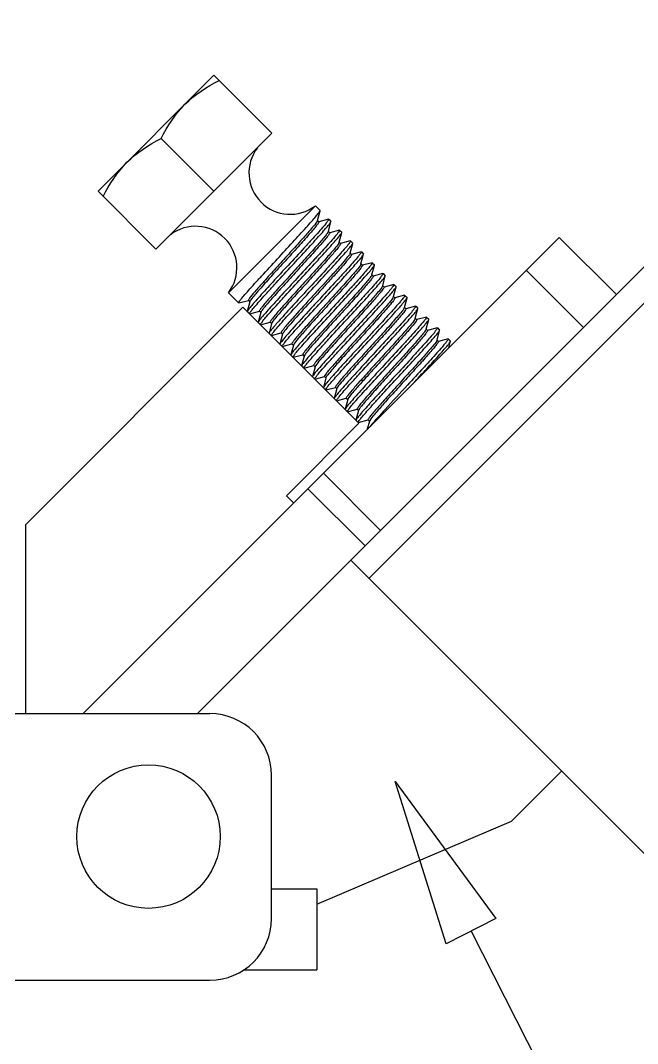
# Model space of a CAD drawing. Extents: x 1680110 to 2699828, y 269661 to 891349.
# Drawn here: x 2394545.8 to 2394820.1, y 722987 to 723441.4 of the extents above; entities that cross this region are included whole.
import ezdxf

# ---------------------------------------------------------------- set-up
doc = ezdxf.new("R2010")
doc.units = 0
doc.header["$LTSCALE"] = 1000
doc.header["$MEASUREMENT"] = 0
doc.layers.add('02___PRT_ALL_AXES', color=7, linetype='Continuous')
doc.layers.add('03___PRT_ALL_CURVES', color=7, linetype='Continuous')

msp = doc.modelspace()

# ---------------------------------------------------------------- linework, layer by layer
at = {"color": 7, "linetype": 'Continuous'}
for p, q in [((2394624.544248931, 723133.5321113635), (2396032.17606795, 724541.1639303823)), ((2396040.225260879, 724533.1147375114), (2394700.710774311, 723193.6002509433)), ((2394606.059678289, 723339.7810066149), (2394657.574512879, 723391.2958411758)), ((2394677.849846376, 723352.5651546798), (2394679.004631317, 723356.8955905843)), ((2394679.004631317, 723356.8955905843), (2394678.997630238, 723356.994014215)), ((2394677.827344782, 723352.4808547581), (2394677.5879003, 723352.02580284)), ((2394677.827391762, 723352.4809021174), (2394677.849846376, 723352.5651546798)), ((2394678.462906959, 723351.952094096), (2394677.849846376, 723352.5651546798)), ((2394682.762468022, 723353.137753851), (2394678.453176562, 723351.9886040336)), ((2394682.679362116, 723347.7356389107), (2394683.834147057, 723352.0660748733)), ((2394682.762468022, 723353.137753851), (2394682.861242852, 723353.1304015995)), ((2394683.834147057, 723352.0660748733), (2394683.827091444, 723352.1645535622)), ((2394682.65689193, 723347.6513711256), (2394682.6353251, 723347.5875260797)), ((2394682.656907503, 723347.6513863483), (2394682.679362116, 723347.7356389107)), ((2394683.29242273, 723347.1225783268), (2394682.679362116, 723347.7356389107)), ((2394687.591983762, 723348.3082381401), (2394683.282692302, 723347.1590882645)), ((2394687.508877886, 723342.9061231413), (2394688.663662827, 723347.2365591042)), ((2394687.591983762, 723348.3082381401), (2394687.69070403, 723348.3009409469)), ((2394688.663662827, 723347.2365591042), (2394688.656536349, 723347.3351090653)), ((2394687.486358065, 723342.8218052557), (2394687.316638919, 723342.4771480421)), ((2394687.486423213, 723342.8218706374), (2394687.508877886, 723342.9061231413)), ((2394688.12193844, 723342.2930626159), (2394687.508877886, 723342.9061231413)), ((2394692.421499502, 723343.4787224291), (2394688.112208042, 723342.3295725535)), ((2394692.338393596, 723338.0766074306), (2394693.493178567, 723342.4070433932)), ((2394692.421499502, 723343.4787224291), (2394692.520148936, 723343.47149645)), ((2394693.493178567, 723342.4070433932), (2394693.485980437, 723342.505665035)), ((2394692.315938982, 723337.9923548682), (2394692.338393596, 723338.0766074306)), ((2394692.95145418, 723337.4635468468), (2394692.338393596, 723338.0766074306)), ((2394697.251015242, 723338.64920666), (2394692.941723783, 723337.5000567844)), ((2394697.167909336, 723333.2470917196), (2394698.322694307, 723337.5775276239)), ((2394697.251015242, 723338.64920666), (2394697.349593024, 723338.6420524197)), ((2394698.322694307, 723337.5775276239), (2394698.315461242, 723337.6761841436)), ((2394697.14538867, 723333.1627731922), (2394697.034026452, 723332.9171422163)), ((2394697.145454722, 723333.1628390988), (2394697.167909336, 723333.2470917196)), ((2394697.780969921, 723332.6340310776), (2394697.167909336, 723333.2470917196)), ((2394702.080530982, 723333.8196908908), (2394697.771239552, 723332.670541015)), ((2394701.997425077, 723328.4175759503), (2394703.152210047, 723332.7480118547)), ((2394702.080530982, 723333.8196908908), (2394702.179073798, 723333.8125715284)), ((2394703.152210047, 723332.7480118547), (2394703.144905505, 723332.8467393552)), ((2394701.974970463, 723328.3333233295), (2394701.997425077, 723328.4175759503)), ((2394702.610485689, 723327.8045153085), (2394701.997425077, 723328.4175759503)), ((2394706.910046722, 723328.9901751215), (2394702.600755262, 723327.8410253043)), ((2394706.826940846, 723323.5880601809), (2394707.981725787, 723327.9184960856)), ((2394706.910046722, 723328.9901751215), (2394707.00851812, 723328.9831267982)), ((2394707.981725787, 723327.9184960856), (2394707.974369453, 723328.01727497)), ((2394706.804436977, 723323.5037588014), (2394706.740007901, 723323.3457303054)), ((2394706.804486203, 723323.5038076187), (2394706.826940846, 723323.5880601809)), ((2394707.440001429, 723322.9749995975), (2394706.826940846, 723323.5880601809)), ((2394711.739562462, 723324.1606594105), (2394707.430271002, 723323.0115095349)), ((2394711.656456586, 723318.7585444702), (2394712.811241527, 723323.0889803746)), ((2394711.739562462, 723324.1606594105), (2394711.837982039, 723324.1536623545)), ((2394712.811241527, 723323.0889803746), (2394712.804057571, 723323.187587902)), ((2394711.634001943, 723318.6742918494), (2394711.656456586, 723318.7585444702)), ((2394712.269517169, 723318.1454838866), (2394711.656456586, 723318.7585444702)), ((2394716.569078231, 723319.3311436411), (2394712.259786772, 723318.181993824)), ((2394716.485972296, 723313.9290287008), (2394717.640757267, 723318.2594646637)), ((2394716.569078231, 723319.3311436411), (2394716.667670186, 723319.3239752867)), ((2394717.640757267, 723318.2594646637), (2394717.633604194, 723318.3580412208)), ((2394644.695804239, 723314.0235893347), (2394548.105489379, 723217.4332744749)), ((2394642.874686794, 723315.93613035), (2394642.775902632, 723315.94349205)), ((2394642.874686794, 723315.93613035), (2394647.1839784, 723317.0852799923)), ((2394696.210638829, 723262.5087547156), (2394644.695804239, 723314.0235893347)), ((2394647.787308615, 723316.5087294045), (2394646.632523527, 723312.1782936167)), ((2394647.174247885, 723317.1217901048), (2394647.787308615, 723316.5087294045)), ((2394647.809763082, 723316.5929820833), (2394647.787308615, 723316.5087294045)), ((2394647.863835854, 723316.730002322), (2394647.809805747, 723316.5930243686)), ((2394716.463495257, 723313.8447540919), (2394716.434536223, 723313.7628652409)), ((2394716.463517711, 723313.8447761384), (2394716.485972296, 723313.9290287008)), ((2394717.09903291, 723313.3159681174), (2394716.485972296, 723313.9290287008)), ((2394721.398593972, 723314.501627872), (2394717.089302512, 723313.3524781133)), ((2394721.315488066, 723309.0995129899), (2394722.470273037, 723313.4299488945)), ((2394721.398593972, 723314.501627872), (2394721.497216809, 723314.4944286637)), ((2394722.470273037, 723313.4299488945), (2394722.463239674, 723313.5284051283)), ((2394647.704202535, 723311.1066145806), (2394652.01349414, 723312.2557642229)), ((2394652.616824355, 723311.6792136354), (2394651.462039268, 723307.3487778474)), ((2394652.003763625, 723312.2922743356), (2394652.616824355, 723311.6792136354)), ((2394652.639278823, 723311.7634663142), (2394652.616824355, 723311.6792136354)), ((2394721.292971599, 723309.0151983122), (2394721.106087187, 723308.6427243475)), ((2394721.293033423, 723309.0152604277), (2394721.315488066, 723309.0995129899)), ((2394721.92854865, 723308.4864524065), (2394721.315488066, 723309.0995129899)), ((2394726.228109712, 723309.6721121611), (2394721.918818252, 723308.5229623439)), ((2394726.228109712, 723309.6721121611), (2394726.326852259, 723309.6647925714)), ((2394652.533718304, 723306.2770988697), (2394656.84300988, 723307.4262484538)), ((2394657.446340095, 723306.8496979245), (2394656.291555008, 723302.5192621364)), ((2394656.833279366, 723307.4627586247), (2394657.446340095, 723306.8496979245)), ((2394657.468794563, 723306.9339506032), (2394657.446340095, 723306.8496979245)), ((2394657.566821909, 723307.1555949885), (2394657.468857758, 723306.9340135937)), ((2394726.122549192, 723304.1857446583), (2394726.145003806, 723304.2699972207)), ((2394726.145003806, 723304.2699972207), (2394727.299788748, 723308.6004331836)), ((2394726.75806439, 723303.6569366371), (2394726.145003806, 723304.2699972207)), ((2394731.057625451, 723304.8425964501), (2394726.748333963, 723303.6934466329)), ((2394727.299788748, 723308.6004331836), (2394727.292528444, 723308.6991167658)), ((2394731.057625451, 723304.8425964501), (2394731.156141031, 723304.8355042089)), ((2394657.363234044, 723301.4475831005), (2394661.672525649, 723302.5967327429)), ((2394662.275855835, 723302.0201822135), (2394661.121070747, 723297.6897464257)), ((2394661.662795105, 723302.6332429138), (2394662.275855835, 723302.0201822135)), ((2394662.298310332, 723302.1044348923), (2394662.275855835, 723302.0201822135)), ((2394730.974519575, 723299.4404814516), (2394732.129304517, 723303.7709174145)), ((2394735.887141191, 723300.0130807394), (2394731.577849732, 723298.8639308636)), ((2394732.129304517, 723303.7709174145), (2394732.122101809, 723303.8695436055)), ((2394735.887141191, 723300.0130807394), (2394735.985714396, 723300.0059310484)), ((2394662.192749783, 723296.6180673314), (2394666.50204136, 723297.7672169737)), ((2394667.105371575, 723297.1906664441), (2394665.950586488, 723292.8602306563)), ((2394666.492310845, 723297.8037271446), (2394667.105371575, 723297.1906664441)), ((2394667.127826072, 723297.2749191232), (2394667.105371575, 723297.1906664441)), ((2394667.281227172, 723297.5926069224), (2394667.127893291, 723297.2749864294)), ((2394730.951997247, 723299.3561612912), (2394730.826453287, 723299.0856970886)), ((2394730.952064932, 723299.3562289474), (2394730.974519575, 723299.4404814516)), ((2394731.58758013, 723298.8274209262), (2394730.974519575, 723299.4404814516)), ((2394736.186280534, 723296.0450421008), (2394736.958820228, 723298.9414016451)), ((2394736.958820228, 723298.9414016451), (2394736.951827313, 723299.0398170522)), ((2394667.022265495, 723291.7885516204), (2394671.33155713, 723292.9377012628)), ((2394671.934887315, 723292.361150675), (2394670.780102257, 723288.030714887)), ((2394671.321826586, 723292.9742114337), (2394671.934887315, 723292.361150675)), ((2394671.957341784, 723292.445403354), (2394671.934887315, 723292.361150675)), ((2394671.972314053, 723292.4920018881), (2394671.95735129, 723292.4454125692)), ((2394671.851781264, 723286.9590358513), (2394676.16107287, 723288.1081855518)), ((2394676.764403055, 723287.5316349056), (2394675.609617968, 723283.2011991763)), ((2394676.151342355, 723288.1446956643), (2394676.764403055, 723287.5316349056)), ((2394676.786857552, 723287.6158875849), (2394676.764403055, 723287.5316349056)), ((2394677.006998627, 723288.0409849312), (2394676.786910598, 723287.6159410097)), ((2394676.681297003, 723282.1295200821), (2394680.990588609, 723283.2786697827)), ((2394681.593918825, 723282.7021191947), (2394680.439133737, 723278.3716834069)), ((2394680.980858095, 723283.3151798951), (2394681.593918825, 723282.7021191947)), ((2394681.616373292, 723282.7863718739), (2394681.593918825, 723282.7021191947)), ((2394681.660826978, 723282.9031214246), (2394681.616408899, 723282.7864071017)), ((2394681.510812744, 723277.3000043712), (2394685.820104349, 723278.4491540717)), ((2394686.423434535, 723277.8726034255), (2394685.268649448, 723273.5421676959)), ((2394685.810373835, 723278.4856641842), (2394686.423434535, 723277.8726034255)), ((2394686.445889061, 723277.9568561045), (2394686.423434535, 723277.8726034255)), ((2394686.340328484, 723272.4704886603), (2394690.64962009, 723273.6196383026)), ((2394691.252950275, 723273.0430877146), (2394690.098165217, 723268.7126519268)), ((2394690.639889546, 723273.6561484148), (2394691.252950275, 723273.0430877146)), ((2394691.275404773, 723273.1273403938), (2394691.252950275, 723273.0430877146)), ((2394691.36081449, 723273.3257156364), (2394691.275463942, 723273.127399243)), ((2394691.169844224, 723267.6409728909), (2394695.479135859, 723268.7901225334)), ((2394696.082466044, 723268.2135719454), (2394694.927680957, 723263.8831361576)), ((2394695.469405315, 723268.8266326457), (2394696.082466044, 723268.2135719454)), ((2394696.104920513, 723268.2978246245), (2394696.082466044, 723268.2135719454)), ((2394695.999359993, 723262.8114571802), (2394700.308651569, 723263.9606068225)), ((2394700.911981785, 723263.3840562345), (2394699.961817049, 723259.8205785872)), ((2394700.298921055, 723263.9971169347), (2394700.911981785, 723263.3840562345)), ((2394700.934436282, 723263.4683089135), (2394700.911981785, 723263.3840562345)), ((2394701.072233809, 723263.759741538), (2394700.934504288, 723263.4683769199)), ((2394664.013867198, 723230.3119831153), (2394696.210638829, 723262.5087547156)), ((2394573.673349767, 723133.5321113635), (2394673.578120262, 723233.4368818584)), ((2394548.105489379, 723217.4332744749), (2394548.105489379, 723133.5321113635)), ((2394692.661581411, 723201.6494438727), (2394837.547053701, 723056.7639715541)), ((2394543.552178241, 723133.5321113635), (2394630.065089306, 723133.5321113635)), ((2394657.384955986, 723042.4658891901), (2394657.384955986, 723106.2122447116)), ((2394764.093628515, 723085.6962801227), (2394786.354186838, 723107.9568384162)), ((2394677.484506297, 723048.9328888459), (2394764.093628515, 723085.6962801227)), ((2394657.384955986, 723055.6643052853), (2394677.484506297, 723055.6643052853)), ((2394677.484506297, 723055.6643052853), (2394677.484506297, 723019.6931475326)), ((2394644.880927401, 723019.6931475326), (2394677.484506297, 723019.6931475326)), ((2394543.552178241, 723015.1460225384), (2394630.065089306, 723015.1460225384))]:
    msp.add_line(p, q, dxfattribs=at)
at = {"color": 4}
msp.add_lwpolyline([(2394735.037072816, 723031.317754908), (2394712.390244192, 723103.3347322957), (2394757.169777448, 723042.5554818879)], close=True, dxfattribs=at)
at = {"color": 4, "extrusion": (0.8916485052280055, 0.4527283325844137, 0), "elevation": 2462611.090231812}
msp.add_lwpolyline([(-439474.6066062526, 0), (-439870.2740148611, 0)], dxfattribs=at)
at = {"color": 7, "linetype": 'Continuous'}
for centre, start, end in [((2394630.065089306, 723106.2122447116), 0, 90), ((2394630.065089306, 723042.4658891901), 270, 0)]:
    msp.add_arc(centre, 27.31986665728565, start, end, dxfattribs=at)
for points, knots in [([(2394660.886771115, 723336.4687484081), (2394663.154432441, 723338.9243420602), (2394667.371188668, 723343.4947757993), (2394672.342733192, 723348.9222189069), (2394675.580075516, 723352.578819026), (2394677.306059173, 723354.5452725079), (2394678.356377527, 723355.9174931494), (2394678.931278965, 723356.6204360537), (2394679.004618661, 723356.8955781611)], [0, 0, 0, 0, 0.3669871335, 0.6829240828, 0.8075804174, 0.9039532182, 0.9687361233, 1, 1, 1, 1]), ([(2394677.5879003, 723352.02580284), (2394676.978970888, 723351.0882579202), (2394674.955098684, 723348.7385900442), (2394671.247777549, 723344.4791019836), (2394666.293567868, 723339.0280573426), (2394660.838125513, 723333.039497671), (2394656.300602544, 723328.0530331647), (2394652.999500386, 723324.3683664333), (2394650.938171728, 723322.0395041953), (2394649.336221545, 723320.1555063608), (2394648.05187188, 723318.6422907929), (2394647.539455189, 723317.8307983335), (2394647.071598831, 723317.224769684), (2394647.174300261, 723317.12184283)], [0, 0, 0, 0, 0.0723626642, 0.1999164862, 0.3660358513, 0.5488960794, 0.7244449653, 0.8021404076, 0.869602378, 0.9246059312, 0.9653562701999999, 0.9905883683, 1, 1, 1, 1]), ([(2394678.462896666, 723351.9520840643), (2394678.571346223, 723351.8438680081), (2394678.065306834, 723351.2063081043), (2394677.52708013, 723350.350965821), (2394676.162087334, 723348.7556071659), (2394674.470722535, 723346.7718588798), (2394672.299157318, 723344.3258039427), (2394668.847319104, 723340.4796330503), (2394664.145595348, 723335.3220667609), (2394658.584471217, 723329.198589327), (2394653.621480047, 723323.7761602474), (2394650.191344558, 723319.6837287096), (2394648.270360013, 723317.5690062626), (2394647.863835854, 723316.730002322)], [0, 0, 0, 0, 0.0098392154, 0.0363326286, 0.0790826465, 0.1366725292, 0.2071072328, 0.2879235457, 0.4690922263, 0.6549458641, 0.8195908276999999, 0.9401254159, 1, 1, 1, 1]), ([(2394682.861187181, 723353.1303458998), (2394682.994196075, 723352.9957774421), (2394682.271541026, 723352.2278126816), (2394681.614575386, 723351.1571431819), (2394679.822199862, 723349.1701217331), (2394677.66425659, 723346.6880218203), (2394674.895249293, 723343.6392643547), (2394670.556426872, 723338.8884900215), (2394667.1163325, 723335.1671625257), (2394664.75038373, 723332.6051357926)], [0, 0, 0, 0, 0.0207082042, 0.0779825821, 0.1704305302, 0.2946270833, 0.445850524, 0.618321425, 1, 1, 1, 1]), ([(2394665.716286855, 723331.639232639), (2394667.98393293, 723334.0948098435), (2394672.200700968, 723338.6652571722), (2394677.172257069, 723344.0927101367), (2394680.409613273, 723347.7493300859), (2394682.135582408, 723349.7157629214), (2394683.185884577, 723351.0879739972), (2394683.760793072, 723351.790910661), (2394683.834131776, 723352.0660598257)], [0, 0, 0, 0, 0.3669847154999999, 0.682926168, 0.8075821445999999, 0.9039535753, 0.9687353968000001, 1, 1, 1, 1]), ([(2394682.6353251, 723347.5875260797), (2394682.522927742, 723347.3042116221), (2394681.991112254, 723346.5947324825), (2394680.324907531, 723344.4648694997), (2394677.015228747, 723340.7343525353), (2394672.130977585, 723335.2932341164), (2394666.515637583, 723329.142769129), (2394661.771093049, 723323.9315117137), (2394658.272550063, 723320.0363569378), (2394656.067043602, 723317.5540808851), (2394654.347899757, 723315.5393924627), (2394652.957827576, 723313.918560996), (2394652.411511197, 723313.0494670544), (2394651.893598807, 723312.4022146349), (2394652.00380037, 723312.2923107299)], [0, 0, 0, 0, 0.0195404643, 0.0559649151, 0.1742151122, 0.3383443345, 0.5251283266, 0.708089871, 0.7899086075, 0.8613006831000001, 0.9197249633, 0.9631208594, 0.9900220197, 1, 1, 1, 1]), ([(2394683.292355481, 723347.1225110206), (2394683.404175166, 723347.0106247293), (2394682.874297913, 723346.3537348516), (2394682.319073626, 723345.4697899551), (2394680.902970586, 723343.8225566864), (2394679.154712887, 723341.7754194508), (2394676.913695613, 723339.2554629494), (2394673.367575177, 723335.3091387595), (2394668.571554676, 723330.0460109881), (2394662.933030364, 723323.8561647553), (2394658.569738077, 723319.0259819303), (2394655.705302892, 723315.7404315535), (2394654.169729209, 723313.9500741691), (2394653.217872484, 723312.6870799952), (2394652.708832627, 723312.0241124867), (2394652.639298799, 723311.763486611)], [0, 0, 0, 0, 0.0101268519, 0.0374649746, 0.0815529145, 0.140870928, 0.2132878982, 0.2961789243, 0.4810548277, 0.6688265553, 0.8323982936, 0.897509325, 0.9482185451, 0.9827312673999999, 1, 1, 1, 1]), ([(2394687.690650109, 723348.3008869968), (2394687.823815516, 723348.1666070696), (2394687.101104884, 723347.398213275), (2394686.444529813, 723346.3282455341), (2394684.652108067, 723344.3410167422), (2394682.494254789, 723341.8590579743), (2394679.725152074, 723338.8101687541), (2394675.386175997, 723334.0592302962), (2394671.945934939, 723330.3377406585), (2394669.57989947, 723327.7756200817)], [0, 0, 0, 0, 0.0206977886, 0.0779634917, 0.17040565, 0.2946009905, 0.445828335, 0.6183079471, 1, 1, 1, 1]), ([(2394670.545802595, 723326.8097168698), (2394672.8134382, 723329.265282701), (2394677.030219361, 723333.8357439691), (2394682.001781937, 723339.2632048659), (2394685.23914759, 723342.9198339721), (2394686.965097944, 723344.8862504181), (2394688.015401192, 723346.258453154), (2394688.590305604, 723346.9613944835), (2394688.663651045, 723347.236547556)], [0, 0, 0, 0, 0.3669829526, 0.6829281287000001, 0.807583175, 0.9039530694, 0.9687347953000001, 1, 1, 1, 1]), ([(2394687.316638919, 723342.4771480421), (2394686.762028378, 723341.5703271672), (2394684.779248597, 723339.286018787), (2394681.143578173, 723335.0770207199), (2394676.188326323, 723329.6302433221), (2394670.69720664, 723323.5990794012), (2394666.109023517, 723318.5592944205), (2394662.761561867, 723314.8250150105), (2394660.66660429, 723312.4603746892), (2394659.037364784, 723310.5459376657), (2394657.728626178, 723309.0078267555), (2394657.208135268, 723308.1828172773), (2394656.728960397, 723307.5674152041), (2394656.833305495, 723307.4627851038)], [0, 0, 0, 0, 0.0686126662, 0.1940781698, 0.3597716408, 0.543535573, 0.7207642719, 0.7993899783, 0.8677370981, 0.9235102092, 0.9648551451999999, 0.990461914, 1, 1, 1, 1]), ([(2394688.121937857, 723342.2930619745), (2394688.228527626, 723342.1864031199), (2394687.734524896, 723341.5587556155), (2394687.204090354, 723340.7168159185), (2394685.864127397, 723339.1469038292), (2394684.200306157, 723337.1938849541), (2394682.062699799, 723334.7839032214), (2394678.656910384, 723330.9871435554), (2394674.005289698, 723325.8811334285), (2394668.472889495, 723319.7978466072), (2394663.515334387, 723314.3618901854), (2394659.98461963, 723310.2179785396), (2394658.044352704, 723308.0241126854), (2394657.566821909, 723307.1555949885)], [0, 0, 0, 0, 0.0097035965, 0.0357983509, 0.0779166993, 0.1346899966, 0.2041867682, 0.2840194706, 0.46342179, 0.6483437639999999, 0.8134673601000001, 0.9362182245, 1, 1, 1, 1]), ([(2394692.520095131, 723343.4714425581), (2394692.653499172, 723343.3375802336), (2394691.930633981, 723342.5685320396), (2394691.274639849, 723341.4995612369), (2394689.482111165, 723339.5120068786), (2394687.324396962, 723337.0302595946), (2394684.55517999, 723333.9812084078), (2394680.216009955, 723329.2300635397), (2394676.77557316, 723325.508357519), (2394674.409415181, 723322.9461043125)], [0, 0, 0, 0, 0.020683759, 0.0779389633, 0.1703741528, 0.2945675455, 0.4457987851, 0.6182888154999999, 1, 1, 1, 1]), ([(2394675.375318364, 723321.9802011589), (2394677.642956798, 723324.4357700229), (2394681.859752015, 723329.0062456972), (2394686.83131669, 723334.4337117265), (2394690.068675724, 723338.0903298678), (2394691.794607327, 723340.0567330157), (2394692.844917982, 723341.4289287527), (2394693.41981764, 723342.1318819805), (2394693.493169818, 723342.4070347613)], [0, 0, 0, 0, 0.3669833581, 0.6829302098000001, 0.8075837038, 0.9039518756999999, 0.9687346393, 1, 1, 1, 1]), ([(2394642.775957427, 723315.9435468747), (2394642.642979679, 723316.0781685826), (2394643.365619446, 723316.8460541388), (2394644.022663796, 723317.9168578426), (2394645.815034479, 723319.903847038), (2394647.972992215, 723322.385969056), (2394650.74197417, 723325.4346944431), (2394655.080764455, 723330.1854341901), (2394658.52083471, 723333.9067350898), (2394660.886771115, 723336.4687484081)], [0, 0, 0, 0, 0.0207099604, 0.0779862511, 0.1704357414, 0.2946325999, 0.4458541655, 0.6183233538, 1, 1, 1, 1]), ([(2394692.315938953, 723337.9923548682), (2394692.195157936, 723337.539011912), (2394691.162738713, 723336.3898396397), (2394689.383017183, 723334.0950369001), (2394686.47493042, 723330.8650541182), (2394682.903830917, 723326.8667735439), (2394678.844727664, 723322.4118963892), (2394673.437636928, 723316.4767630508), (2394669.419854294, 723312.0585429277), (2394666.872954127, 723309.181867678)], [0, 0, 0, 0, 0.0365984526, 0.1152285669, 0.2303869233, 0.3735849125, 0.5341936855, 0.7002791144, 1, 1, 1, 1]), ([(2394692.951390315, 723337.4634831564), (2394693.017700761, 723337.3972560274), (2394692.787675924, 723337.0044074997), (2394692.457569615, 723336.4871890524), (2394691.707127124, 723335.5322278391), (2394690.227851547, 723333.741347577), (2394687.696157823, 723330.8493361715), (2394684.095954031, 723326.8344287819), (2394679.94424544, 723322.2658310933), (2394674.342445612, 723316.1201608928), (2394670.166633024, 723311.5307669558), (2394667.516889582, 723308.5379322807)], [0, 0, 0, 0, 0.007289601, 0.0258844284, 0.05601521070000001, 0.0971740222, 0.2091858105, 0.3530944908, 0.5174333083, 0.6890836404, 1, 1, 1, 1]), ([(2394697.349539219, 723338.6419985862), (2394697.48317927, 723338.5085603378), (2394696.760167947, 723337.7388465467), (2394696.10474933, 723336.6708846383), (2394694.312117005, 723334.6829958481), (2394692.154546805, 723332.2014714216), (2394689.385232984, 723329.152275299), (2394685.045866192, 723324.4009210465), (2394681.605226779, 723320.67899106), (2394679.238930951, 723318.1165885434)], [0, 0, 0, 0, 0.0206691476, 0.07791455530000001, 0.170342866, 0.2945336536, 0.4457681479, 0.6182672035, 1, 1, 1, 1]), ([(2394680.204834075, 723317.1506853895), (2394682.472478604, 723319.6062608443), (2394686.68928079, 723324.1767436343), (2394691.660845174, 723329.6042109465), (2394694.898196888, 723333.2608190563), (2394696.624119713, 723335.2272165467), (2394697.674435676, 723336.5994097756), (2394698.249331368, 723337.3023687776), (2394698.322686813, 723337.5775202753)], [0, 0, 0, 0, 0.3669843148, 0.6829312376000001, 0.8075837867, 0.9039513645, 0.9687346779000001, 1, 1, 1, 1]), ([(2394664.75038373, 723332.6051357926), (2394662.482718088, 723330.1495374748), (2394658.265970114, 723325.5791128925), (2394653.294434688, 723320.1516788835), (2394650.057099568, 723316.4950885628), (2394648.331107511, 723314.5286249325), (2394647.280779418, 723313.1563954258), (2394646.705876376, 723312.4534468057), (2394646.63253598, 723312.178305923)], [0, 0, 0, 0, 0.3669878251, 0.6829227161, 0.8075790258, 0.9039525465, 0.96873623, 1, 1, 1, 1]), ([(2394647.605685118, 723311.1138140222), (2394647.47203906, 723311.2472130184), (2394648.195019384, 723312.0169708447), (2394648.850435521, 723313.0848814857), (2394650.643137283, 723315.0728744431), (2394652.800727284, 723317.554408143), (2394655.569988, 723320.6035503743), (2394659.909317231, 723325.3548623419), (2394663.349950957, 723329.0767867288), (2394665.716286855, 723331.639232639)], [0, 0, 0, 0, 0.0206665693, 0.0779117897, 0.1703453136, 0.2945398409, 0.4457692487, 0.6182608335, 1, 1, 1, 1]), ([(2394697.034026452, 723332.9171422163), (2394696.539531087, 723332.0407519566), (2394694.591701125, 723329.8273037006), (2394691.037534377, 723325.669836367), (2394686.080707653, 723320.2310929738), (2394680.556473443, 723314.1584853418), (2394675.917986381, 723309.0661175146), (2394672.524284134, 723305.2823132041), (2394670.395549727, 723302.8817601867), (2394668.738916963, 723300.9367621935), (2394667.405479305, 723299.373489457), (2394666.877076872, 723298.5350428056), (2394666.386209951, 723297.9099836193), (2394666.49231417, 723297.803730644)], [0, 0, 0, 0, 0.0647935293, 0.1881152418, 0.3533601804, 0.538040184, 0.7169863456000001, 0.7965654379000001, 0.8658205326, 0.9223835102, 0.9643392034, 0.9903313026999999, 1, 1, 1, 1]), ([(2394697.780950907, 723332.6340117722), (2394697.885743703, 723332.5289469224), (2394697.403546872, 723331.9110472254), (2394696.880963925, 723331.082506499), (2394695.565788089, 723329.5378331074), (2394693.929383087, 723327.615402498), (2394691.825593831, 723325.2413697394), (2394688.46600894, 723321.4941107694), (2394683.864621328, 723316.4404804616), (2394678.36455778, 723310.3983548868), (2394673.409008214, 723304.953299457), (2394669.793598416, 723300.7577309811), (2394667.820727797, 723298.4914138557), (2394667.281227172, 723297.5926069224)], [0, 0, 0, 0, 0.0095718877, 0.035278543, 0.0767818813, 0.1327598707, 0.2013425539, 0.2802156914, 0.4578905221, 0.6418931811, 0.8074714087, 0.9323808734000001, 1, 1, 1, 1]), ([(2394702.179019907, 723333.8125176949), (2394702.312773806, 723333.6792867898), (2394701.589695236, 723332.9092488317), (2394700.934554623, 723331.8417792977), (2394699.141871788, 723329.8537258578), (2394696.984372335, 723327.3723113143), (2394694.215017104, 723324.3230506848), (2394689.875554427, 723319.5715943065), (2394686.43481455, 723315.8495533871), (2394684.06844669, 723313.2870728325)], [0, 0, 0, 0, 0.0206619176, 0.0779025402, 0.1703277323, 0.2945171377, 0.4457529416, 0.6182558867, 1, 1, 1, 1]), ([(2394685.034349845, 723312.3211696786), (2394687.302013679, 723314.7767660718), (2394691.518829338, 723319.347262393), (2394696.490390194, 723324.7747297054), (2394699.727724614, 723328.4313143103), (2394701.453630904, 723330.3977017107), (2394702.503961389, 723331.7698929566), (2394703.07884183, 723332.472859482), (2394703.152204973, 723332.7480068973)], [0, 0, 0, 0, 0.3669874043, 0.6829332139000001, 0.8075835334999999, 0.9039510251999999, 0.9687349017, 1, 1, 1, 1]), ([(2394669.57989947, 723327.7756200817), (2394667.312235403, 723325.320023397), (2394663.09550061, 723320.7496137458), (2394658.123983061, 723315.3221975255), (2394654.886654502, 723311.6656187533), (2394653.160654193, 723309.699142758), (2394652.110302419, 723308.3268957541), (2394651.535396695, 723307.6239317365), (2394651.462049329, 723307.3487877625)], [0, 0, 0, 0, 0.3669875324, 0.6829204251000001, 0.8075762343, 0.903950655, 0.9687357056, 1, 1, 1, 1]), ([(2394701.974957136, 723328.3333097401), (2394701.905431618, 723328.0726811232), (2394701.396373594, 723327.409717114), (2394700.444527572, 723326.1467177493), (2394698.90894581, 723324.3563597817), (2394696.044511617, 723321.0708066635), (2394691.68121688, 723316.2406237803), (2394686.042694989, 723310.0507788889), (2394681.246675275, 723304.787652109), (2394677.700558397, 723300.8413314188), (2394675.459536865, 723298.3213707763), (2394673.711292348, 723296.2742462556), (2394672.295157026, 723294.6269816665), (2394671.739990391, 723293.7430924114), (2394671.210047057, 723293.0861387269), (2394671.321894796, 723292.9742796149)], [0, 0, 0, 0, 0.0172687675, 0.05178154240000001, 0.1024908239, 0.1676019116, 0.3311736633, 0.5189452957999999, 0.7038210787000001, 0.7867120590000001, 0.8591290012999999, 0.9184470075, 0.9625349601000001, 0.9898731117, 1, 1, 1, 1]), ([(2394702.610441888, 723327.8044719149), (2394702.721088524, 723327.694107831), (2394702.20008331, 723327.044344431), (2394701.65160715, 723326.1715978107), (2394700.254952016, 723324.5440868638), (2394698.528503777, 723322.5212580527), (2394696.314069838, 723320.0294894783), (2394692.803444729, 723316.1214602427), (2394688.046624172, 723310.8968278281), (2394682.42218426, 723304.737223123), (2394677.544266071, 723299.2987749095), (2394674.242118829, 723295.5808707618), (2394672.599412872, 723293.4674847007), (2394672.074667579, 723292.7697633423), (2394671.972314053, 723292.4920018881)], [0, 0, 0, 0, 0.0100151238, 0.0370252942, 0.08059383349999999, 0.1392411024, 0.210888961, 0.2929754231, 0.4764154786, 0.6634474748, 0.8274393805, 0.945082746, 0.9810295283, 1, 1, 1, 1]), ([(2394707.008464112, 723328.9830728483), (2394707.142449181, 723328.8502667777), (2394706.4192418, 723328.0795717956), (2394705.764666378, 723327.0131064903), (2394703.97187684, 723325.0247137777), (2394701.814520894, 723322.5435217416), (2394699.045088412, 723319.4941377561), (2394694.705431574, 723314.7424742095), (2394691.264483945, 723311.020203959), (2394688.89796243, 723308.4575571215)], [0, 0, 0, 0, 0.0206470686, 0.0778773054, 0.1702970241, 0.2944836264, 0.4457214738, 0.6182317244, 1, 1, 1, 1]), ([(2394689.863865584, 723307.4916539679), (2394692.131491304, 723309.947209009), (2394696.348210932, 723314.517602446), (2394701.319706756, 723319.9449930035), (2394704.557049021, 723323.6015851905), (2394706.283053617, 723325.5680639269), (2394707.33342872, 723326.9403362435), (2394707.908363053, 723327.6433277321), (2394707.981717534, 723327.918488095)], [0, 0, 0, 0, 0.366981291, 0.6829179208, 0.8075725012999999, 0.9039464284000001, 0.9687337807999999, 1, 1, 1, 1]), ([(2394652.435320015, 723306.2841757138), (2394652.301271227, 723306.4168590698), (2394653.024514652, 723307.1877503714), (2394653.678963218, 723308.2539750889), (2394655.471883928, 723310.242568962), (2394657.629250664, 723312.7237524828), (2394660.398673755, 723315.773135127), (2394664.738301344, 723320.5247635038), (2394668.179250722, 723324.2470371374), (2394670.545802595, 723326.8097168698)], [0, 0, 0, 0, 0.0206425562, 0.0778708919, 0.1702957597, 0.2944881384, 0.445721839, 0.6182270797, 1, 1, 1, 1]), ([(2394674.409415181, 723322.9461043125), (2394672.141761058, 723320.4905184179), (2394667.925034839, 723315.9201196732), (2394662.953537966, 723310.4927212419), (2394659.716205353, 723306.8361477188), (2394657.990210148, 723304.8696637915), (2394656.939816322, 723303.4974020899), (2394656.364926812, 723302.7944143342), (2394656.29155944, 723302.5192664524)], [0, 0, 0, 0, 0.3669858245000001, 0.6829186454999999, 0.8075732534000001, 0.9039483274, 0.9687347411, 1, 1, 1, 1]), ([(2394706.740007901, 723323.3457303054), (2394706.313790376, 723322.4990887323), (2394704.389545822, 723320.3629402507), (2394700.931101674, 723316.2571029768), (2394695.970075364, 723310.8306688804), (2394690.416050153, 723304.7176343054), (2394685.727452642, 723299.5734862916), (2394682.287658321, 723295.7402487665), (2394680.124998095, 723293.3036505985), (2394678.440867645, 723291.3279721283), (2394677.082434443, 723289.7392795386), (2394676.546278778, 723288.8874823845), (2394676.043373856, 723288.2524955764), (2394676.151347487, 723288.144700622)], [0, 0, 0, 0, 0.06090466730000001, 0.1820253904, 0.3467981014, 0.5324065499, 0.7131088098999999, 0.7936651494, 0.8638518581, 0.9212257747, 0.9638087068000001, 0.9901966653000001, 1, 1, 1, 1]), ([(2394707.439955265, 723322.9749531129), (2394707.543078614, 723322.871574945), (2394707.07228819, 723322.2631130617), (2394706.557746685, 723321.4480783311), (2394705.267037273, 723319.9283660133), (2394703.657951545, 723318.0364094123), (2394701.587829235, 723315.6981895568), (2394698.274575287, 723312.0005210435), (2394693.723744129, 723307.0000233478), (2394688.258738096, 723301.0001871872), (2394683.304231428, 723295.5499192518), (2394679.614883496, 723291.3035107777), (2394677.602171628, 723288.9704753158), (2394677.006998627, 723288.0409849312)], [0, 0, 0, 0, 0.009444355500000001, 0.0347735622, 0.0756780679, 0.1308812352, 0.1985728703, 0.2765097601, 0.4524950141, 0.6355907335000001, 0.8016006867000001, 0.9286128365999999, 1, 1, 1, 1]), ([(2394711.837926368, 723324.153606713), (2394711.972053457, 723324.0210697509), (2394711.248779179, 723323.2499405441), (2394710.594511739, 723322.1840717804), (2394708.801568398, 723320.1953617248), (2394706.644214552, 723317.714218973), (2394703.874730221, 723314.664756133), (2394699.535032409, 723309.9130536839), (2394696.094050282, 723306.1907430144), (2394693.727478171, 723303.6280413524)], [0, 0, 0, 0, 0.0206373761, 0.077862796, 0.1702847792, 0.2944760481, 0.4457171523, 0.6182239722, 1, 1, 1, 1]), ([(2394694.693381324, 723302.6621381985), (2394696.961007044, 723305.117693298), (2394701.177737112, 723309.6880927426), (2394706.149227191, 723315.1154968895), (2394709.386602672, 723318.7720996332), (2394711.11255186, 723320.7385781948), (2394712.163020195, 723322.1108309145), (2394712.737797984, 723322.8138428165), (2394712.811245522, 723323.0889838159)], [0, 0, 0, 0, 0.3669811012, 0.6829184946, 0.807573813, 0.9039476623999999, 0.9687332067000001, 1, 1, 1, 1]), ([(2394663.466559596, 723308.995150307), (2394664.339450482, 723309.9638551879), (2394668.288426389, 723314.3111098532), (2394672.275502739, 723318.6234884791), (2394675.375318364, 723321.9802011589)], [0, 0, 0, 0, 0.222025996, 1, 1, 1, 1]), ([(2394679.238930951, 723318.1165885434), (2394678.162194785, 723316.9506179241), (2394674.178434204, 723312.6353403442), (2394670.199227647, 723308.3155186556), (2394667.330172212, 723305.1315377501)], [0, 0, 0, 0, 0.2702337096, 1, 1, 1, 1]), ([(2394711.374385808, 723318.1884163269), (2394710.751960199, 723317.242846851), (2394708.716790888, 723314.8768237175), (2394704.99195285, 723310.6044074807), (2394700.038103322, 723305.1528055507), (2394694.592363923, 723299.1756123623), (2394690.0681809, 723294.2032272967), (2394686.77923695, 723290.5315679463), (2394684.726692084, 723288.2120541108), (2394683.131868205, 723286.3360046609), (2394681.853859885, 723284.8292703284), (2394681.343572325, 723284.0213190324), (2394680.87863157, 723283.417711135), (2394680.980915895, 723283.3152379862)], [0, 0, 0, 0, 0.0733334469, 0.2014252742, 0.3676525701, 0.5502781527, 0.7253931842, 0.802848714, 0.8700825297, 0.9248878429, 0.9654851115, 0.9906208157999999, 1, 1, 1, 1]), ([(2394712.269458583, 723318.1454260871), (2394712.378570501, 723318.0369792995), (2394711.869006134, 723317.396364833), (2394711.328994063, 723316.5378840577), (2394709.957235379, 723314.935576814), (2394708.258673588, 723312.9438319092), (2394706.078159169, 723310.488265028), (2394702.614300919, 723306.6291849148), (2394697.899444209, 723301.4582708052), (2394692.331608579, 723295.324438757), (2394687.366146468, 723289.9063946775), (2394683.96606097, 723285.8273187166), (2394682.046716244, 723283.7345488567), (2394681.660826978, 723282.9031214246)], [0, 0, 0, 0, 0.009875164399999999, 0.0364764867, 0.079395434, 0.1372034953, 0.2078882451, 0.288966386, 0.4706039106, 0.6567027215, 0.8212171722, 0.9411606909, 1, 1, 1, 1]), ([(2394716.667667999, 723319.323973187), (2394716.53056182, 723318.773947757), (2394715.742770482, 723317.8709284053), (2394714.324055882, 723316.1231951006), (2394712.425757237, 723313.9698037817), (2394710.144447895, 723311.4200609743), (2394707.069414725, 723308.0389133652), (2394703.206968945, 723303.8331318279), (2394700.106592065, 723300.4770000589), (2394698.556993911, 723298.7985255832)], [0, 0, 0, 0, 0.0620639103, 0.1246514972, 0.2496640288, 0.3747107037, 0.4997705253, 0.7498846773000001, 1, 1, 1, 1]), ([(2394699.522897094, 723297.8326224876), (2394701.790618815, 723300.2882815211), (2394706.007489037, 723304.8588381498), (2394710.979101042, 723310.2863600536), (2394714.216408955, 723313.9429261114), (2394715.942271793, 723315.909259212), (2394716.992540601, 723317.2813988992), (2394717.567398295, 723317.9843173653), (2394717.640749189, 723318.2594567316)], [0, 0, 0, 0, 0.3669968258, 0.6829422863, 0.807591745, 0.9039572429, 0.9687360979999999, 1, 1, 1, 1]), ([(2394662.094182909, 723296.625316757), (2394661.960675254, 723296.7589841033), (2394662.683578502, 723297.528299131), (2394663.339280283, 723298.5967754598), (2394665.131779484, 723300.5843973581), (2394667.289351988, 723303.0659635447), (2394670.058568727, 723306.1150349118), (2394674.397900174, 723310.8663576108), (2394677.83852734, 723314.5882710915), (2394680.204834075, 723317.1506853895)], [0, 0, 0, 0, 0.0206766425, 0.0779245153, 0.170352938, 0.2945401071, 0.445769097, 0.6182650950999999, 1, 1, 1, 1]), ([(2394716.434536223, 723313.7628652409), (2394716.088992159, 723312.9450433059), (2394714.167392409, 723310.8934404664), (2394710.827140409, 723306.8383277666), (2394705.855270697, 723301.4290602189), (2394700.276213693, 723295.2764358891), (2394695.537373777, 723290.0813927606), (2394692.051672209, 723286.1988036169), (2394689.854966863, 723283.7260635963), (2394688.143137827, 723281.7194912408), (2394686.759637926, 723280.105336746), (2394686.21546619, 723279.2398754205), (2394685.700651785, 723278.5951438376), (2394685.810403318, 723278.4856932296)], [0, 0, 0, 0, 0.0569457429, 0.1758063652, 0.3400818725, 0.5266309307, 0.7091287246, 0.7906868298999999, 0.8618295292, 0.9200362017, 0.9632635254999999, 0.9900582253, 1, 1, 1, 1]), ([(2394721.497163821, 723314.4943757053), (2394721.630661648, 723314.3606908033), (2394720.907764115, 723313.5914026047), (2394720.252037955, 723312.5228841074), (2394718.459542488, 723310.535275274), (2394716.301964063, 723308.0537000468), (2394713.532751494, 723305.0046348039), (2394709.193428766, 723300.2533214367), (2394705.752810262, 723296.5314175214), (2394703.38650968, 723293.9690098723)], [0, 0, 0, 0, 0.0206772486, 0.0779255978, 0.1703543241, 0.2945416173, 0.4457704104, 0.6182660636, 1, 1, 1, 1]), ([(2394704.352412805, 723293.0031067184), (2394706.620129976, 723295.4587607945), (2394710.836961937, 723300.0292768292), (2394715.80855318, 723305.4567730122), (2394719.045851789, 723309.1133305544), (2394720.771754609, 723311.0796970164), (2394721.822029307, 723312.4518646991), (2394722.396916397, 723313.1547895812), (2394722.470259943, 723313.4299360048)], [0, 0, 0, 0, 0.3669961788, 0.6829363765, 0.8075882161, 0.9039555387999999, 0.9687355501, 1, 1, 1, 1]), ([(2394657.264531069, 723301.4549529075), (2394657.217516507, 723301.5025244672), (2394657.35784916, 723301.7800831858), (2394657.591171918, 723302.1480462283), (2394658.099798896, 723302.8191363362), (2394659.138268453, 723304.0955396874), (2394660.959049454, 723306.1977337718), (2394662.551084437, 723307.9791868352), (2394663.466559596, 723308.995150307)], [0, 0, 0, 0, 0.020472525, 0.0712514225, 0.1536425733, 0.2670321138, 0.5813951239999999, 1, 1, 1, 1]), ([(2394666.872954127, 723309.181867678), (2394666.096628396, 723308.3050225466), (2394664.797854593, 723306.7919048469), (2394662.950225551, 723304.714109123), (2394662.259035121, 723303.5936186102), (2394661.521279576, 723302.7746455858), (2394661.66285865, 723302.6333063121)], [0, 0, 0, 0, 0.418312834, 0.732577375, 0.9285432397, 1, 1, 1, 1]), ([(2394684.06844669, 723313.2870728325), (2394681.800724181, 723310.8314129242), (2394677.583852531, 723306.260854779), (2394672.612239709, 723300.8333317668), (2394669.374932001, 723297.1767660591), (2394667.649070708, 723295.2104342419), (2394666.598802134, 723293.8382957212), (2394666.023945635, 723293.1353774881), (2394665.95059442, 723292.8602384136)], [0, 0, 0, 0, 0.3669969468, 0.6829425081, 0.80759189, 0.9039573093000001, 0.9687361201000001, 1, 1, 1, 1]), ([(2394666.923905408, 723291.795599302), (2394666.789764673, 723291.9281104847), (2394667.513047379, 723292.6992801686), (2394668.167286268, 723293.7650976069), (2394669.960253755, 723295.7538451066), (2394672.117611247, 723298.2349885583), (2394674.887102636, 723301.2844604973), (2394679.226797968, 723306.0361596218), (2394682.667778958, 723309.7584693579), (2394685.034349845, 723312.3211696786)], [0, 0, 0, 0, 0.020636452, 0.0778613783, 0.1702843331, 0.2944763846, 0.4457174704, 0.6182242207, 1, 1, 1, 1]), ([(2394717.098967936, 723313.3159029691), (2394717.20050355, 723313.2142585509), (2394716.740822515, 723312.6150257967), (2394716.234412184, 723311.8135048191), (2394714.967888745, 723310.3185173613), (2394713.385996425, 723308.4568915239), (2394711.349396796, 723306.1543510088), (2394708.082574486, 723302.5063544903), (2394703.58272243, 723297.5596893567), (2394698.154996508, 723291.6033759373), (2394693.201909047, 723286.1513741354), (2394689.446545587, 723281.8557063115), (2394687.390223519, 723279.4608732222), (2394686.744075355, 723278.5006682992)], [0, 0, 0, 0, 0.0093208866, 0.0342831424, 0.0746048839, 0.1290532592, 0.1958760954, 0.2728993095, 0.4472318977, 0.629433014, 0.7958527892, 0.924913375, 1, 1, 1, 1]), ([(2394726.326801488, 723309.6647417708), (2394726.459901077, 723309.5303397125), (2394725.737225352, 723308.7621445709), (2394725.080515754, 723307.6919143118), (2394723.288186337, 723305.7048526776), (2394721.130381089, 723303.2229270379), (2394718.361352679, 723300.1741263543), (2394714.022375406, 723295.4231824719), (2394710.582096233, 723291.7016529406), (2394708.21602542, 723289.1394941031)], [0, 0, 0, 0, 0.020702221, 0.0779698199, 0.1704098196, 0.2946011833, 0.4458217039, 0.6183021081, 1, 1, 1, 1]), ([(2394667.330172212, 723305.1315377501), (2394666.479091748, 723304.1870374179), (2394664.9839581, 723302.5022340498), (2394663.036602899, 723300.3050174613), (2394661.857011297, 723298.772102026), (2394661.202269797, 723297.9942492463), (2394661.12111385, 723297.689789294)], [0, 0, 0, 0, 0.3930378185, 0.6978747428000001, 0.9025923763, 1, 1, 1, 1]), ([(2394667.516889582, 723308.5379322807), (2394666.804650243, 723307.7334715223), (2394665.549635628, 723306.2949535295), (2394663.920786225, 723304.4060191214), (2394662.913690184, 723303.0740664888), (2394662.371215075, 723302.3779882446), (2394662.298310595, 723302.1044351256)], [0, 0, 0, 0, 0.3885069472, 0.6915431662, 0.8976342665000001, 1, 1, 1, 1]), ([(2394688.89796243, 723308.4575571215), (2394686.630346247, 723306.0020123455), (2394682.413641229, 723301.4316347726), (2394677.442156721, 723296.0042567549), (2394674.204806523, 723292.3476572775), (2394672.478787434, 723290.3811625601), (2394671.428400083, 723289.0088776452), (2394670.853465954, 723288.305882599), (2394670.780110131, 723288.0307226444)], [0, 0, 0, 0, 0.3669797414, 0.6829155339, 0.8075706491, 0.9039460355, 0.9687337773, 1, 1, 1, 1]), ([(2394671.753393677, 723286.9661084374), (2394671.619312229, 723287.0987361523), (2394672.342570322, 723287.8697041504), (2394672.99690982, 723288.9357495203), (2394674.789745845, 723290.924285419), (2394676.947041309, 723293.4053843694), (2394679.716501435, 723296.4548146063), (2394684.056239024, 723301.2065646478), (2394687.497275655, 723304.9289329418), (2394689.863865584, 723307.4916539679)], [0, 0, 0, 0, 0.0206408087, 0.0778664238, 0.1702842943, 0.2944696625, 0.4457079796, 0.6182209541, 1, 1, 1, 1]), ([(2394721.106087187, 723308.6427243475), (2394720.536759517, 723307.7278698182), (2394718.543660204, 723305.4259463747), (2394714.888395508, 723301.2035913889), (2394709.933409531, 723295.7553498165), (2394704.451407897, 723289.7352273376), (2394699.876454079, 723284.7093381342), (2394696.541123807, 723280.9880444082), (2394694.454987789, 723278.6327873673), (2394692.832906664, 723276.7263354729), (2394691.530584058, 723275.1947689052), (2394691.012196265, 723274.3732959824), (2394690.536017633, 723273.7603721693), (2394690.639922966, 723273.6561822433)], [0, 0, 0, 0, 0.0696014623, 0.1956192, 0.3614263617, 0.5449524157, 0.7217375653, 0.8001174266, 0.8682305487, 0.9238001711, 0.9649878132999999, 0.9904954302, 1, 1, 1, 1]), ([(2394721.928548504, 723308.4864522896), (2394721.707439536, 723307.5460609666), (2394720.19845295, 723306.1125682583), (2394718.453900422, 723303.8486514718), (2394716.480588726, 723301.683295845), (2394713.908863819, 723298.7744983404), (2394710.637676951, 723295.1785195635), (2394706.713397589, 723290.8668235072), (2394702.788767259, 723286.555688998), (2394698.861478505, 723282.2415324706), (2394695.031389941, 723277.8628331048), (2394692.38863994, 723274.9734645507), (2394691.36081449, 723273.3257156364)], [0, 0, 0, 0, 0.0621645142, 0.124589787, 0.1871672499, 0.2496854883, 0.3747584943, 0.4998258553, 0.6248945054999999, 0.7499622237000001, 0.8750297877, 1, 1, 1, 1]), ([(2394709.181928574, 723288.173590949), (2394711.449588734, 723290.6291833764), (2394715.666318686, 723295.1995871367), (2394720.637826407, 723300.6269946666), (2394723.875155812, 723304.2835700561), (2394725.601154925, 723306.250050484), (2394726.651525829, 723307.6223050703), (2394727.226425342, 723308.325280111), (2394727.299781603, 723308.6004261847)], [0, 0, 0, 0, 0.3669868468, 0.6829194598, 0.8075747817, 0.9039495292, 0.9687352444, 1, 1, 1, 1]), ([(2394731.156089501, 723304.83545265), (2394731.289917793, 723304.7023764793), (2394730.566816943, 723303.9321074986), (2394729.911838734, 723302.8649564737), (2394728.119036538, 723300.8766919), (2394725.961548575, 723298.395317192), (2394723.192215594, 723295.3460677022), (2394718.85275248, 723290.5946137151), (2394715.411975334, 723286.8725306855), (2394713.045541131, 723284.3099783922)], [0, 0, 0, 0, 0.0206557371, 0.07789336200000001, 0.1703230013, 0.2945166404, 0.4457477084000001, 0.6182454755, 1, 1, 1, 1]), ([(2394693.727478171, 723303.6280413524), (2394691.459801883, 723301.1724314862), (2394687.242980567, 723296.6019294492), (2394682.271422687, 723291.1744634784), (2394679.034097627, 723287.5178914133), (2394677.308198219, 723285.5515076288), (2394676.25785916, 723284.1793159165), (2394675.682989218, 723283.4763478744), (2394675.60962208, 723283.2012031423)], [0, 0, 0, 0, 0.3669893993, 0.6829340442, 0.8075832191, 0.9039511943, 0.9687350791, 1, 1, 1, 1]), ([(2394676.582876464, 723282.1366255048), (2394676.448901544, 723282.269450356), (2394677.172103442, 723283.0401164673), (2394677.82670371, 723284.1066260405), (2394679.619488467, 723286.0950036473), (2394681.776850245, 723288.5762048985), (2394684.546278556, 723291.6255826436), (2394688.885926938, 723296.377237208), (2394692.326865875, 723300.0994978936), (2394694.693381324, 723302.6621381985)], [0, 0, 0, 0, 0.0206477191, 0.0778784271, 0.1702983837, 0.2944850866, 0.445722783, 0.6182326787, 1, 1, 1, 1]), ([(2394726.122547501, 723304.1857430837), (2394726.05313105, 723303.925080697), (2394725.543847253, 723303.2621703462), (2394724.592154594, 723301.9991195395), (2394723.056492695, 723300.2087780193), (2394720.192100349, 723296.9232175522), (2394715.828791556, 723292.0930518166), (2394710.190295794, 723285.9032214477), (2394705.39427888, 723280.6400995089), (2394701.848175533, 723276.6937942745), (2394699.607125801, 723274.1738012037), (2394697.858943253, 723272.1267506382), (2394696.442630917, 723270.4792814476), (2394695.887765061, 723269.595740272), (2394695.357477614, 723268.9384021717), (2394695.469483266, 723268.8267097506)], [0, 0, 0, 0, 0.017269058, 0.05178208030000001, 0.1024914936, 0.1676025596, 0.3311738912, 0.5189449202, 0.7038203068000001, 0.7867112545, 0.8591282836, 0.9184465247, 0.9625347154999999, 0.9898734999, 1, 1, 1, 1]), ([(2394726.757997813, 723303.6568701474), (2394726.869896381, 723303.5450602609), (2394726.339832782, 723302.887990511), (2394725.784770374, 723302.004201632), (2394724.368575473, 723300.3568793603), (2394722.620353848, 723298.3097767695), (2394720.379323392, 723295.789807495), (2394716.833211734, 723291.843491704), (2394712.037192137, 723286.5803663239), (2394706.398678237, 723280.3905237073), (2394702.035373176, 723275.560344615), (2394699.170954935, 723272.2747848479), (2394697.635335378, 723270.4844334128), (2394696.683558675, 723269.2214091434), (2394696.174397738, 723268.5584696888), (2394696.104920921, 723268.2978253243)], [0, 0, 0, 0, 0.0101269589, 0.0374651778, 0.08155317570000001, 0.1408711958, 0.2132881156, 0.2961790373, 0.481054623, 0.6688260434000001, 0.8323977068, 0.8975088371, 0.9482182066, 0.9827310695999999, 1, 1, 1, 1]), ([(2394714.011444285, 723283.3440751799), (2394716.279108382, 723285.799671923), (2394720.495843641, 723290.3700821574), (2394725.467361802, 723295.7974987861), (2394728.704690361, 723299.4540779083), (2394730.430690583, 723301.4205533203), (2394731.481041044, 723302.7927999743), (2394732.055947469, 723303.4957632921), (2394732.129294193, 723303.7709072658)], [0, 0, 0, 0, 0.3669875395, 0.6829205184999999, 0.8075763212999999, 0.9039507054000001, 0.9687357275, 1, 1, 1, 1]), ([(2394735.985661553, 723300.0058781484), (2394736.11929723, 723299.872460955), (2394735.396324167, 723299.102731941), (2394734.740883066, 723298.0347786064), (2394732.948187517, 723296.04680128), (2394730.790591742, 723293.5652586564), (2394728.021334934, 723290.5161223158), (2394723.682012876, 723285.7648179305), (2394720.24138717, 723282.0429024089), (2394717.875056871, 723279.4804626228)], [0, 0, 0, 0, 0.020667173, 0.0779128265, 0.170346556, 0.2945410939, 0.4457704477, 0.6182617177, 1, 1, 1, 1]), ([(2394698.556993911, 723298.7985255832), (2394696.289330222, 723296.3429293649), (2394692.072515001, 723291.7724333934), (2394687.10095397, 723286.3449660812), (2394683.863619491, 723282.6883813015), (2394682.137712647, 723280.7219935511), (2394681.087382686, 723279.349802247), (2394680.51250175, 723278.6468359546), (2394680.439138899, 723278.3716884812)], [0, 0, 0, 0, 0.3669873813, 0.6829331567, 0.8075835478, 0.9039510331999999, 0.9687349005, 1, 1, 1, 1]), ([(2394681.412320932, 723277.3071804829), (2394681.278576394, 723277.4404283024), (2394682.00164957, 723278.2104397228), (2394682.656812958, 723279.2779497921), (2394684.449491565, 723281.2659895841), (2394686.606996442, 723283.7474126429), (2394689.376347736, 723286.7966674983), (2394693.715802627, 723291.5481155948), (2394697.156534629, 723295.2701478237), (2394699.522897094, 723297.8326224876)], [0, 0, 0, 0, 0.0206625088, 0.0779035349, 0.1703289815, 0.2945184793, 0.445754129, 0.6182567358, 1, 1, 1, 1]), ([(2394730.826453287, 723299.0856970886), (2394730.315544047, 723298.2013870233), (2394728.35939298, 723295.9687980555), (2394724.782730442, 723291.7977826742), (2394719.826461562, 723286.3565450986), (2394714.310618009, 723280.294686645), (2394709.685278511, 723275.2160159424), (2394706.303673813, 723271.4451735197), (2394704.183800538, 723269.0540395356), (2394702.53435074, 723267.1170558333), (2394701.207414206, 723265.5604011612), (2394700.681062165, 723264.7254602702), (2394700.19329912, 723264.1029633309), (2394700.298928871, 723263.9971249837)], [0, 0, 0, 0, 0.065800499, 0.1896891372, 0.3550537939, 0.5394926771, 0.7179853318000001, 0.7973124511, 0.8663274906999999, 0.9226815945, 0.9644757625, 0.9903659176999999, 1, 1, 1, 1]), ([(2394731.587567649, 723298.8274081533), (2394731.692816891, 723298.7219149692), (2394731.207570571, 723298.1014961852), (2394730.682908595, 723297.269431618), (2394729.361273599, 723295.7181766147), (2394727.71769648, 723293.7877447787), (2394725.605065282, 723291.4043101927), (2394722.233365781, 723287.6440777865), (2394717.61879634, 723282.576653769), (2394712.109973582, 723276.523644228), (2394707.154065846, 723271.0805764925), (2394703.559643105, 723266.8984951149), (2394701.596198255, 723264.6505615346), (2394701.072233809, 723263.759741538)], [0, 0, 0, 0, 0.0096059766, 0.0354132571, 0.07707609950000001, 0.1332603716, 0.2020801986, 0.2812023667, 0.4593259298, 0.6435681646, 0.809029578, 0.9333791687999999, 1, 1, 1, 1]), ([(2394721.070892406, 723280.9297645555), (2394723.104699261, 723283.1334054552), (2394726.839175719, 723287.1893150404), (2394731.218057611, 723291.9928162813), (2394734.022892246, 723295.1830066894), (2394735.501955784, 723296.8888029756), (2394736.407178076, 723298.0810382764), (2394736.894256276, 723298.699220205), (2394736.958807746, 723298.9413893388)], [0, 0, 0, 0, 0.3742659883, 0.6882637315000001, 0.8107293223, 0.9051214839, 0.9687200187, 1, 1, 1, 1]), ([(2394703.38650968, 723293.9690098723), (2394701.11886518, 723291.5134344173), (2394696.902063402, 723286.9429520357), (2394691.930499018, 723281.5154848399), (2394688.693147217, 723277.8588765555), (2394686.967223808, 723275.8924787149), (2394685.916908225, 723274.5202853112), (2394685.342012241, 723273.8173267178), (2394685.268657031, 723273.5421751032)], [0, 0, 0, 0, 0.3669843168, 0.6829311764, 0.8075837791, 0.9039513981, 0.9687346795999999, 1, 1, 1, 1]), ([(2394686.241764875, 723272.4777362777), (2394686.108254625, 723272.6114093398), (2394686.831186598, 723273.3807546378), (2394687.486921945, 723274.4492745935), (2394689.279497521, 723276.4369777374), (2394691.437147451, 723278.9186262197), (2394694.206409771, 723281.9677441297), (2394698.545667672, 723286.7189826083), (2394701.986194722, 723290.4407883638), (2394704.352412805, 723293.0031067184)], [0, 0, 0, 0, 0.0206772831, 0.0779280146, 0.1703601059, 0.2945523997, 0.4457851479, 0.6182793957, 1, 1, 1, 1]), ([(2394708.21602542, 723289.1394941031), (2394705.948389989, 723286.6839284466), (2394701.731602501, 723282.1134607045), (2394696.760038526, 723276.6859971832), (2394693.522674097, 723273.0293707598), (2394691.796732258, 723271.0629607295), (2394690.746426327, 723269.6907614348), (2394690.171524073, 723268.9878154977), (2394690.098175512, 723268.712662017)], [0, 0, 0, 0, 0.3669829034000001, 0.6829290585, 0.8075834731999999, 0.9039526086, 0.9687346728, 1, 1, 1, 1]), ([(2394691.071239554, 723267.6481532606), (2394690.937658615, 723267.7817216888), (2394691.660691198, 723268.5512586988), (2394692.31627601, 723269.6195515979), (2394694.108941814, 723271.6073881295), (2394696.266579904, 723274.0890135153), (2394699.03586424, 723277.1381609959), (2394703.375137744, 723281.8894166218), (2394706.815685178, 723285.6112452403), (2394709.181928574, 723288.173590949)], [0, 0, 0, 0, 0.0206745917, 0.0779241735, 0.1703568306, 0.2945510723, 0.4457838874, 0.6182764847, 1, 1, 1, 1]), ([(2394713.045541131, 723284.3099783922), (2394710.777906167, 723281.8544132023), (2394706.561130081, 723277.28396739), (2394701.589603142, 723271.8565110427), (2394698.352206897, 723268.1998989088), (2394696.626326677, 723266.2334583749), (2394695.575866333, 723264.8612914502), (2394695.001169206, 723264.1582959958), (2394694.927715602, 723263.8831710939)], [0, 0, 0, 0, 0.3669833013, 0.6829269076000001, 0.8075825193, 0.9039528639, 0.968734688, 1, 1, 1, 1]), ([(2394695.900690526, 723262.8188114727), (2394695.767535588, 723262.9531097722), (2394696.490239658, 723263.7214749877), (2394697.146840247, 723264.7914864719), (2394698.93925718, 723266.7787009159), (2394701.097116349, 723269.2606686077), (2394703.866213874, 723272.3095505957), (2394708.205181436, 723277.060479955), (2394711.645414036, 723280.781960319), (2394714.011444285, 723283.3440751799)], [0, 0, 0, 0, 0.0206984079, 0.07796458839999999, 0.1704070408, 0.2946024535, 0.4458296091, 0.6183087634000001, 1, 1, 1, 1]), ([(2394717.875056871, 723279.4804626228), (2394714.54832218, 723275.8780248903), (2394708.953402907, 723269.7901939603), (2394703.373070116, 723263.6798687847), (2394701.22693248, 723261.085841812)], [0, 0, 0, 0, 0.5929116747, 1, 1, 1, 1])]:
    msp.add_open_spline(points, degree=3, knots=knots, dxfattribs=at)
for points in [[(2394711.634017865, 723318.6743066057), (2394711.586718419, 723318.4968671231), (2394711.475353488, 723318.3418033125), (2394711.374385808, 723318.1884163269)], [(2394686.744075355, 723278.5006682992), (2394686.628665077, 723278.329163553), (2394686.499207349, 723278.1566170754), (2394686.445916125, 723277.9568835753)]]:
    msp.add_open_spline(points, degree=3, dxfattribs=at)
at = {"layer": '02___PRT_ALL_AXES', "color": 7, "linetype": 'Continuous'}
for p, q in [((2394580.302260979, 723365.5384238954), (2394631.817095598, 723417.0532585727)), ((2394657.574512879, 723391.2958411758), (2394631.817095569, 723417.0532585727)), ((2394608.360237992, 723388.9952814723), (2394631.817095598, 723365.5384238954)), ((2394580.302260979, 723365.5384239538), (2394606.059678289, 723339.7810066149)), ((2394638.256449889, 723320.4629436547), (2394676.892575868, 723359.0990695751)), ((2394676.892575868, 723359.0990695751), (2394678.997455147, 723356.9941902962)), ((2394682.861067763, 723353.1305777391), (2394683.826970917, 723352.1646745268)), ((2394687.690583503, 723348.30106197), (2394688.656486657, 723347.3351588158)), ((2394673.578120262, 723233.4368818584), (2394785.227243144, 723345.0860047403)), ((2394692.520099214, 723343.4715462006), (2394693.486002397, 723342.5056430467)), ((2394810.663766069, 723319.6516284433), (2394785.228316487, 723345.0870780833)), ((2394697.349614982, 723338.6420304314), (2394698.315518137, 723337.6761273358)), ((2394702.179130753, 723333.8125147205), (2394703.145033876, 723332.8466115666)), ((2394707.008646463, 723328.9829990095), (2394707.974549646, 723328.0170958557)), ((2394770.626344088, 723330.4851056545), (2394796.06179364, 723305.0496560726)), ((2394711.838162203, 723324.1534832402), (2394712.804065357, 723323.1875801447)), ((2394638.256449889, 723320.4629436547), (2394642.776087082, 723315.9433064617)), ((2394716.667677944, 723319.3239675295), (2394717.633581097, 723318.3580643756)), ((2394721.497193713, 723314.4944517601), (2394722.463096838, 723313.5285486064)), ((2394726.326709452, 723309.6649360491), (2394727.292612607, 723308.6990328373)), ((2394731.156225192, 723304.83542028), (2394732.122128346, 723303.8695171264)), ((2394735.985740933, 723300.0059045109), (2394736.951644057, 723299.040001357)), ((2394680.475383548, 723240.334145115), (2394705.910833101, 723214.8986955329)), ((2394673.578120262, 723233.4368818584), (2394699.013569815, 723208.0014322766)), ((2394667.233544359, 723227.0923059552), (2394664.013867198, 723230.3119831153))]:
    msp.add_line(p, q, dxfattribs=at)
msp.add_circle((2394602.745222653, 723078.8923780594), 31.87317775680343, dxfattribs=at)
for centre, start, end in [((2394665.738694255, 723373.7026052717), 142.6281496541339, 307.3718502965049), ((2394623.652914222, 723331.6168252386), 322.6281496541338, 127.3718502965048)]:
    msp.add_arc(centre, 18.37586269317748, start, end, dxfattribs=at)
for points in [[(2394618.93838725, 723404.1745502241), (2394623.299247208, 723408.5354051956), (2394628.601558418, 723411.9946503981), (2394634.117655302, 723414.752698811)], [(2394608.360237992, 723388.9952814723), (2394611.11828661, 723394.511378648), (2394614.577529537, 723399.8136925115), (2394618.93838725, 723404.1745502241)], [(2394593.18096994, 723378.4171328854), (2394597.541831503, 723382.7779863987), (2394602.844141079, 723386.2372330595), (2394608.360237992, 723388.9952814723)], [(2394582.602820682, 723363.2378642503), (2394585.360869271, 723368.753961426), (2394588.820112227, 723374.0562751729), (2394593.18096994, 723378.4171328854)]]:
    msp.add_open_spline(points, degree=3, dxfattribs=at)
at = {"layer": '03___PRT_ALL_CURVES', "color": 4, "linetype": 'Continuous'}
msp.add_line((2394580.302261009, 723365.5384238954), (2394631.817095598, 723417.0532585727), dxfattribs=at)

doc.saveas('drawing.dxf')
